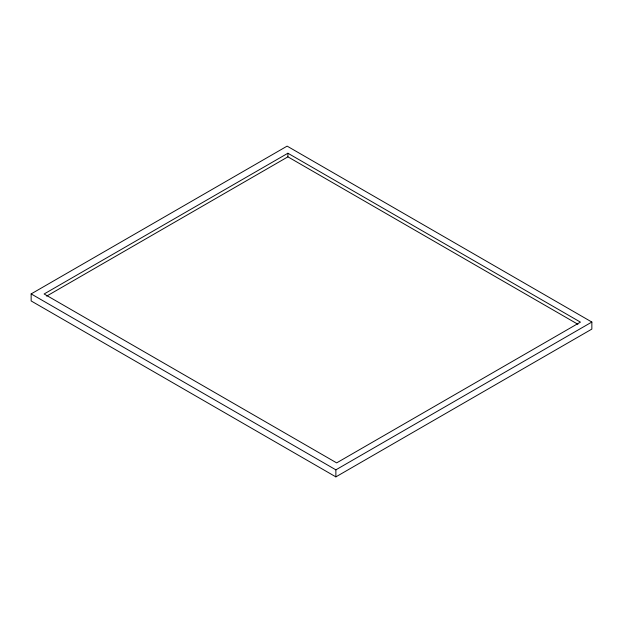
<?xml version="1.0" encoding="UTF-8"?>
<svg xmlns="http://www.w3.org/2000/svg" width="623" height="623" viewBox="0 0 623 623"><rect width="100%" height="100%" fill="white"/><g stroke="black" fill="none" stroke-linecap="round" stroke-linejoin="round"><path stroke-width="0.93" d="M31.15 293.908L287.125 146.125L591.85 322.052L591.85 329.092L335.875 476.875L31.15 300.948L31.15 293.908L335.875 469.843L591.85 322.052M287.904 153.235L44.116 293.986L336.654 462.881L580.441 322.13L287.904 153.235L287.904 156.84L577.918 324.279M46.639 296.127L287.904 156.84M335.875 469.843L335.875 476.875"/></g></svg>
